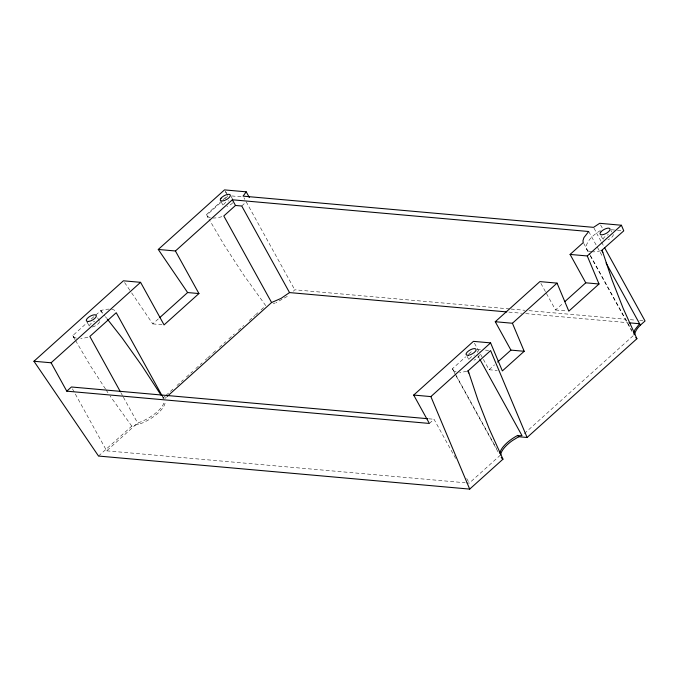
<?xml version="1.0" encoding="UTF-8"?>
<svg xmlns="http://www.w3.org/2000/svg" width="679" height="679" viewBox="0 0 679 679"><rect width="100%" height="100%" fill="white"/><g stroke="black" fill="none" stroke-linecap="round" stroke-linejoin="round"><path stroke-width="0.51" stroke-dasharray="3.4 2.55" d="M293.387 291.223L294.762 289.797L509.997 308.962M222.186 200.466L206.645 214.445L208.003 217.467L206.781 215.099L221.261 202.07M222.967 199.77L227.626 195.577M75.106 339.755L72.814 335.57L87.43 322.423M91.275 318.969L101.044 310.473A24.707 9.769 -28.9 0 1 109.073 309.123M225.072 198.641L228.127 195.9M131.633 292.87L152.767 323.891L158.962 318.324M98.523 456.05L131.785 426.14L142.149 423.076A24.707 9.769 -28.9 0 0 165.15 402.392M165.209 396.086L162.85 398.2L161.925 396.638M165.99 395.382L173.849 388.312M176.99 385.485L183.271 379.841M186.411 377.015L192.7 371.362M195.841 368.536L202.121 362.883M205.27 360.057L206.84 358.648M207.621 357.943L212.332 353.7M213.121 352.995L216.262 350.169M219.402 347.342L225.691 341.69M228.831 338.863L234.331 333.924M238.253 330.393L243.753 325.445M249.252 320.496L254.752 315.557M255.542 314.852L257.893 312.73M261.033 309.904L264.963 306.373M72.449 388.838L106.679 450.839L137.633 423L141.359 421.659A24.707 9.769 -28.9 0 0 164.259 401.73M164.81 398.565L166.38 397.147M600.355 230.529C594.32 234.365 587.912 239.28 586.062 246.545L586.588 249.151L589.652 254.71M455.694 375.181L452.443 368.722L465.675 356.823M468.79 354.022L472.677 350.525M429.374 423.441L434.025 419.266L455.991 459.055M480.503 354.175L489.092 369.741L494.55 364.835M546.459 293.498L555.549 309.972L563.298 303.012M466.108 482.837L469.274 483.117L500.228 455.278M524.375 433.567L633.405 335.519M241.749 206.017L246.197 201.824L294.762 289.797M287.285 296.392L276.107 302.605M273.306 303.615L275.173 302.944M231.76 195.942L243.141 196.961M611.202 229.723L616.439 230.189M617.483 230.283L621.675 230.656M555.549 309.972L566.778 310.974M511.058 309.055L524.774 310.278M528.992 310.651L626.055 319.291M630.282 319.673L635.552 320.14M639.771 320.513L642.937 320.794M508.86 312.102L521.514 313.231M525.733 313.605L628.024 322.712M477.312 349.396L480.384 349.677M485.502 350.126L488.574 350.398M152.767 323.891L162.018 324.715M489.092 369.741L497.257 370.462M428.755 418.799L434.025 419.266M106.679 450.839L465.056 482.744M100.5 310.668L104.77 315.854M265.752 305.669L243.489 274.732L224.545 245.603L209.073 219.283M105.406 316.669L106.688 318.298M131.785 426.14L110.134 396.052M124.588 282.523L131.047 292.004M105.508 389.025L90.587 366.074L75.641 340.663M106.085 389.907L108.385 393.43M225.53 191.614L227.601 195.043M610.879 230.351L611.779 231.972M600.592 224.927L602.825 228.984M601.008 235.842L603.249 239.891M593.998 228.161L596.68 233.024M596.485 233.007L601.085 241.342M601.594 242.267L604.149 246.901M588.701 231.514L602.511 256.526M583.719 243.388L589.966 254.701M590.475 255.618L631.648 330.206M590.161 255.635L632.081 331.573M540.9 283.423L545.95 292.581M474.443 343.192L480.002 353.258M476.921 350.822L477.812 352.443M477.795 355.575L479.323 358.334M467.05 356.314L469.282 360.362A5.644 2.232 -28.9 0 1 474.426 355.041M452.443 368.722L454.989 373.331M455.499 374.248L496.672 448.836M456.203 376.107L499.15 453.895M466.719 478.491L469.274 483.117M243.956 197.767L244.856 199.388M231.123 196.545L232.464 198.981M225.386 191.52L226.285 193.142M221.252 202.028L223.484 206.085A5.644 2.232 -28.9 0 1 223.595 204.752L224.146 203.912A5.644 2.232 -28.9 0 1 228.628 200.763M162.578 396.086L163.605 397.936M162.493 396.502L164.021 399.269M101.044 310.473L102.215 312.603M97.606 317.823L99.397 321.074M87.285 322.5L89.076 325.742M120.854 392.615L122.891 396.298M123.4 397.215L138.414 424.417M72.814 335.57L74.045 337.938M600.694 250.738A24.707 9.769 -28.9 0 1 592.725 251.833M591.918 251.782A24.707 9.769 -28.9 0 1 586.588 249.151M613.12 234.408A5.644 2.232 -28.9 0 1 610.54 238.312L609.301 239.084A5.644 2.232 -28.9 0 1 607.985 239.729M603.13 239.297A5.644 2.232 -28.9 0 1 603.351 238.558L603.903 237.718A5.644 2.232 -28.9 0 1 608.384 234.569M99.516 321.668A5.644 2.232 -28.9 0 1 91.758 327.125M89.407 325.962A5.644 2.232 -28.9 0 1 94.661 321.235M87.888 337.149A24.707 9.769 -28.9 0 1 80.75 338.473M76.379 338.142A24.707 9.769 -28.9 0 1 72.865 335.808M111.67 309.301A24.707 9.769 -28.9 0 1 116.058 311.814M466.736 371.209A24.707 9.769 -28.9 0 1 459.615 372.313M456.135 371.948A24.707 9.769 -28.9 0 1 452.63 369.622M221.846 216.677A24.707 9.769 -28.9 0 1 212.96 218.018M210.337 217.67A24.707 9.769 -28.9 0 1 206.823 215.345M479.162 354.879A5.644 2.232 -28.9 0 1 474.018 360.201M232.702 202.775A5.644 2.232 -28.9 0 1 230.775 204.506L229.536 205.279A5.644 2.232 -28.9 0 1 226.922 206.391"/><path stroke-width="1.02" d="M634.627 334.526C635.739 328.611 640.84 324.774 645.05 320.989L604.666 247.827M249.346 197.513L246.214 191.834L243.065 196.146L593.548 227.355L599.693 223.306L621.412 225.241L623.772 230.843L601.602 250.492M602.146 250.296L612.085 280.104L623.246 308.538L636.927 338.711L527.091 437.48L490.62 350.585L468.179 370.768L478.118 400.576L489.287 429.009L502.969 459.182L469.698 489.101L98.523 456.05L33.95 361.253L123.408 280.8L140.578 282.328L164.072 324.901L198.93 293.557L175.428 250.984L158.266 249.456L187.616 292.547L198.93 293.557M158.266 249.456L224.494 189.899L246.214 191.834M33.95 361.253L51.112 362.781L140.578 282.328M175.428 250.984L232.362 199.787L588.701 231.514L583.906 237.633L582.93 240.875L583.269 242.581L570.097 254.43L585.756 282.812L599.022 283.992L587.259 255.958L570.097 254.43M506.755 311.916L289.526 292.581L241.749 206.017L235.494 205.465L223.807 215.973L271.592 302.528L167.161 396.443M51.112 362.781L66.78 391.163L71.431 386.988L427.702 418.705M159.735 317.628L187.616 292.547M66.78 391.163L429.374 423.441L413.706 395.068L473.433 341.359L490.594 342.887L502.358 370.921L524.188 351.289L512.424 323.255L495.263 321.727L510.922 350.109L524.188 351.289M495.263 321.727L539.89 281.598L557.052 283.126L568.815 311.152L599.022 283.992M413.706 395.068L430.876 396.595L490.594 342.887M512.424 323.255L557.052 283.126M587.259 255.958L621.412 225.241M497.673 362.026L510.922 350.109M564.843 301.612L585.756 282.812M289.526 292.581L281.081 298.37L271.592 302.528M479.832 359.25L522.024 435.68L517.135 435.706A24.707 9.769 -28.9 0 0 499.88 453.572M467.644 370.955L468.179 370.768M629.077 322.805L639.618 323.747L634.823 329.867L633.846 333.109L634.186 334.806M518.383 436.707L527.091 437.48M635.748 337.658L636.927 338.711M501.195 457.595L502.969 459.182M107.324 319.113L122.008 337.819L142.064 365.947L161.008 395.068M602.001 251.196L602.782 252.613M606.067 262.968L640.399 325.165M517.924 435.315L518.705 436.733L512.492 440.518A24.707 9.769 -28.9 0 0 500.669 454.998M468.035 371.668L468.824 373.085M232.362 199.787L235.494 205.465M161.992 395.585L116.236 312.713L89.849 336.445L120.353 391.69M430.876 396.595L469.698 489.101M221.014 198.234L220.454 199.074A5.644 2.232 -28.9 0 0 226.404 199.601L227.643 198.828A5.644 2.232 -28.9 0 0 229.01 194.321A5.644 2.232 -28.9 0 0 221.014 198.234M600.771 232.048L600.219 232.88A5.644 2.232 -28.9 0 0 606.16 233.415L607.399 232.634A5.644 2.232 -28.9 0 0 608.766 228.136A5.644 2.232 -28.9 0 0 600.771 232.048M88.626 321.447A5.644 2.232 -28.9 0 0 96.384 315.99A5.644 2.232 -28.9 0 0 88.974 316.974A5.644 2.232 -28.9 0 0 88.626 321.447M468.383 355.253A5.644 2.232 -28.9 0 0 476.149 349.795A5.644 2.232 -28.9 0 0 468.739 350.788A5.644 2.232 -28.9 0 0 468.383 355.253"/></g></svg>
